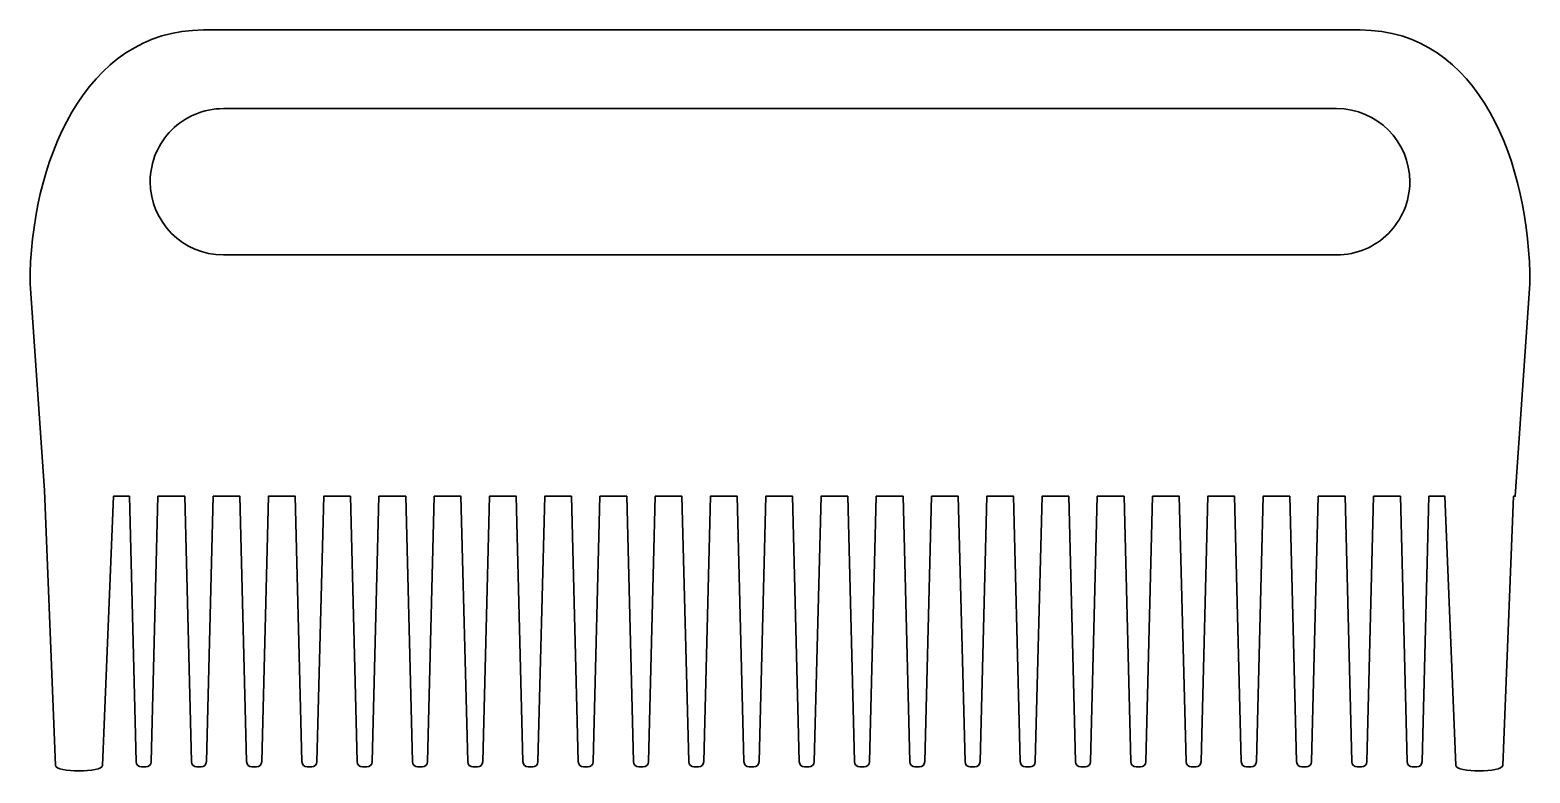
# Model space of a CAD drawing. Header units: inches. Extents: x 12.57 to 18.55, y -17.17 to -14.21.
import ezdxf

# ---------------------------------------------------------------- set-up
doc = ezdxf.new("R2010")
doc.units = ezdxf.units.IN
doc.header["$MEASUREMENT"] = 0
doc.layers.add('_U+0421_U+043B_U+043E_U+0439 1', color=7, linetype='Continuous')

msp = doc.modelspace()

# ---------------------------------------------------------------- linework, layer by layer
at = {"layer": '_U+0421_U+043B_U+043E_U+0439 1', "color": 22, "lineweight": 35, "true_color": 0xe52421}
for points, knots in [([(18.5451, -15.2199), (18.5451, -14.744), (18.3442, -14.2072), (17.8683, -14.2072), (17.8683, -14.2072), (13.2572, -14.2072), (13.2572, -14.2072), (12.7814, -14.2072), (12.566, -14.744), (12.566, -15.2199), (12.566, -15.2199), (12.6233, -16.0444), (12.6233, -16.0444), (12.6233, -16.0444), (12.6677, -17.1398), (12.6677, -17.1398), (12.6683, -17.1551), (12.7148, -17.1623), (12.7613, -17.1621), (12.7613, -17.1621), (12.7613, -17.1621), (12.7613, -17.1621), (12.7613, -17.1621), (12.7614, -17.1621), (12.7614, -17.1621), (12.8079, -17.1623), (12.8543, -17.1551), (12.8549, -17.1398), (12.8549, -17.1398), (12.8984, -16.0667), (12.8984, -16.0667), (12.8984, -16.0667), (12.9623, -16.0667), (12.9623, -16.0667), (12.9623, -16.0667), (12.9891, -17.1251), (12.9891, -17.1251), (12.9893, -17.1368), (12.9989, -17.1461), (13.0106, -17.1461), (13.0106, -17.1461), (13.0275, -17.1461), (13.0275, -17.1461), (13.0392, -17.1461), (13.0487, -17.1368), (13.049, -17.1251), (13.049, -17.1251), (13.0758, -16.0667), (13.0758, -16.0667), (13.0758, -16.0667), (13.1825, -16.0667), (13.1825, -16.0667), (13.1825, -16.0667), (13.2093, -17.1251), (13.2093, -17.1251), (13.2096, -17.1368), (13.2192, -17.1461), (13.2309, -17.1461), (13.2309, -17.1461), (13.2477, -17.1461), (13.2477, -17.1461), (13.2594, -17.1461), (13.269, -17.1368), (13.2693, -17.1251), (13.2693, -17.1251), (13.2961, -16.0667), (13.2961, -16.0667), (13.2961, -16.0667), (13.4028, -16.0667), (13.4028, -16.0667), (13.4028, -16.0667), (13.4296, -17.1251), (13.4296, -17.1251), (13.4299, -17.1368), (13.4394, -17.1461), (13.4511, -17.1461), (13.4511, -17.1461), (13.468, -17.1461), (13.468, -17.1461), (13.4797, -17.1461), (13.4893, -17.1368), (13.4896, -17.1251), (13.4896, -17.1251), (13.5163, -16.0667), (13.5163, -16.0667), (13.5163, -16.0667), (13.6231, -16.0667), (13.6231, -16.0667), (13.6231, -16.0667), (13.6498, -17.1251), (13.6498, -17.1251), (13.6501, -17.1368), (13.6597, -17.1461), (13.6714, -17.1461), (13.6714, -17.1461), (13.6883, -17.1461), (13.6883, -17.1461), (13.7, -17.1461), (13.7095, -17.1368), (13.7098, -17.1251), (13.7098, -17.1251), (13.7366, -16.0667), (13.7366, -16.0667), (13.7366, -16.0667), (13.8433, -16.0667), (13.8433, -16.0667), (13.8433, -16.0667), (13.8701, -17.1251), (13.8701, -17.1251), (13.8704, -17.1368), (13.88, -17.1461), (13.8917, -17.1461), (13.8917, -17.1461), (13.9085, -17.1461), (13.9085, -17.1461), (13.9202, -17.1461), (13.9298, -17.1368), (13.9301, -17.1251), (13.9301, -17.1251), (13.9569, -16.0667), (13.9569, -16.0667), (13.9569, -16.0667), (14.0636, -16.0667), (14.0636, -16.0667), (14.0636, -16.0667), (14.0904, -17.1251), (14.0904, -17.1251), (14.0907, -17.1368), (14.1002, -17.1461), (14.1119, -17.1461), (14.1119, -17.1461), (14.1288, -17.1461), (14.1288, -17.1461), (14.1405, -17.1461), (14.1501, -17.1368), (14.1503, -17.1251), (14.1503, -17.1251), (14.1771, -16.0667), (14.1771, -16.0667), (14.1771, -16.0667), (14.2838, -16.0667), (14.2838, -16.0667), (14.2838, -16.0667), (14.3106, -17.1251), (14.3106, -17.1251), (14.3109, -17.1368), (14.3205, -17.1461), (14.3322, -17.1461), (14.3322, -17.1461), (14.349, -17.1461), (14.349, -17.1461), (14.3607, -17.1461), (14.3703, -17.1368), (14.3706, -17.1251), (14.3706, -17.1251), (14.3974, -16.0667), (14.3974, -16.0667), (14.3974, -16.0667), (14.5041, -16.0667), (14.5041, -16.0667), (14.5041, -16.0667), (14.5309, -17.1251), (14.5309, -17.1251), (14.5312, -17.1368), (14.5408, -17.1461), (14.5525, -17.1461), (14.5525, -17.1461), (14.5693, -17.1461), (14.5693, -17.1461), (14.581, -17.1461), (14.5906, -17.1368), (14.5909, -17.1251), (14.5909, -17.1251), (14.6177, -16.0667), (14.6177, -16.0667), (14.6177, -16.0667), (14.7244, -16.0667), (14.7244, -16.0667), (14.7244, -16.0667), (14.7512, -17.1251), (14.7512, -17.1251), (14.7515, -17.1368), (14.761, -17.1461), (14.7727, -17.1461), (14.7727, -17.1461), (14.7896, -17.1461), (14.7896, -17.1461), (14.8013, -17.1461), (14.8108, -17.1368), (14.8111, -17.1251), (14.8111, -17.1251), (14.8379, -16.0667), (14.8379, -16.0667), (14.8379, -16.0667), (14.9446, -16.0667), (14.9446, -16.0667), (14.9446, -16.0667), (14.9714, -17.1251), (14.9714, -17.1251), (14.9717, -17.1368), (14.9813, -17.1461), (14.993, -17.1461), (14.993, -17.1461), (15.0098, -17.1461), (15.0098, -17.1461), (15.0215, -17.1461), (15.0311, -17.1368), (15.0314, -17.1251), (15.0314, -17.1251), (15.0582, -16.0667), (15.0582, -16.0667), (15.0582, -16.0667), (15.1649, -16.0667), (15.1649, -16.0667), (15.1649, -16.0667), (15.1917, -17.1251), (15.1917, -17.1251), (15.192, -17.1368), (15.2016, -17.1461), (15.2133, -17.1461), (15.2133, -17.1461), (15.2301, -17.1461), (15.2301, -17.1461), (15.2418, -17.1461), (15.2514, -17.1368), (15.2517, -17.1251), (15.2517, -17.1251), (15.2785, -16.0667), (15.2785, -16.0667), (15.2785, -16.0667), (15.3852, -16.0667), (15.3852, -16.0667), (15.3852, -16.0667), (15.412, -17.1251), (15.412, -17.1251), (15.4123, -17.1368), (15.4218, -17.1461), (15.4335, -17.1461), (15.4335, -17.1461), (15.4504, -17.1461), (15.4504, -17.1461), (15.4621, -17.1461), (15.4716, -17.1368), (15.4719, -17.1251), (15.4719, -17.1251), (15.4987, -16.0667), (15.4987, -16.0667), (15.4987, -16.0667), (15.6054, -16.0667), (15.6054, -16.0667), (15.6054, -16.0667), (15.6322, -17.1251), (15.6322, -17.1251), (15.6325, -17.1368), (15.6421, -17.1461), (15.6538, -17.1461), (15.6538, -17.1461), (15.6706, -17.1461), (15.6706, -17.1461), (15.6823, -17.1461), (15.6919, -17.1368), (15.6922, -17.1251), (15.6922, -17.1251), (15.719, -16.0667), (15.719, -16.0667), (15.719, -16.0667), (15.8257, -16.0667), (15.8257, -16.0667), (15.8257, -16.0667), (15.8525, -17.1251), (15.8525, -17.1251), (15.8528, -17.1368), (15.8624, -17.1461), (15.8741, -17.1461), (15.8741, -17.1461), (15.8909, -17.1461), (15.8909, -17.1461), (15.9026, -17.1461), (15.9122, -17.1368), (15.9125, -17.1251), (15.9125, -17.1251), (15.9393, -16.0667), (15.9393, -16.0667), (15.9393, -16.0667), (16.046, -16.0667), (16.046, -16.0667), (16.046, -16.0667), (16.0728, -17.1251), (16.0728, -17.1251), (16.0731, -17.1368), (16.0826, -17.1461), (16.0943, -17.1461), (16.0943, -17.1461), (16.1112, -17.1461), (16.1112, -17.1461), (16.1229, -17.1461), (16.1324, -17.1368), (16.1327, -17.1251), (16.1327, -17.1251), (16.1595, -16.0667), (16.1595, -16.0667), (16.1595, -16.0667), (16.2662, -16.0667), (16.2662, -16.0667), (16.2662, -16.0667), (16.293, -17.1251), (16.293, -17.1251), (16.2933, -17.1368), (16.3029, -17.1461), (16.3146, -17.1461), (16.3146, -17.1461), (16.3314, -17.1461), (16.3314, -17.1461), (16.3431, -17.1461), (16.3527, -17.1368), (16.353, -17.1251), (16.353, -17.1251), (16.3798, -16.0667), (16.3798, -16.0667), (16.3798, -16.0667), (16.4865, -16.0667), (16.4865, -16.0667), (16.4865, -16.0667), (16.5133, -17.1251), (16.5133, -17.1251), (16.5136, -17.1368), (16.5232, -17.1461), (16.5349, -17.1461), (16.5349, -17.1461), (16.5517, -17.1461), (16.5517, -17.1461), (16.5634, -17.1461), (16.573, -17.1368), (16.5733, -17.1251), (16.5733, -17.1251), (16.6001, -16.0667), (16.6001, -16.0667), (16.6001, -16.0667), (16.7068, -16.0667), (16.7068, -16.0667), (16.7068, -16.0667), (16.7336, -17.1251), (16.7336, -17.1251), (16.7339, -17.1368), (16.7434, -17.1461), (16.7551, -17.1461), (16.7551, -17.1461), (16.772, -17.1461), (16.772, -17.1461), (16.7837, -17.1461), (16.7932, -17.1368), (16.7935, -17.1251), (16.7935, -17.1251), (16.8203, -16.0667), (16.8203, -16.0667), (16.8203, -16.0667), (16.927, -16.0667), (16.927, -16.0667), (16.927, -16.0667), (16.9538, -17.1251), (16.9538, -17.1251), (16.9541, -17.1368), (16.9637, -17.1461), (16.9754, -17.1461), (16.9754, -17.1461), (16.9922, -17.1461), (16.9922, -17.1461), (17.0039, -17.1461), (17.0135, -17.1368), (17.0138, -17.1251), (17.0138, -17.1251), (17.0406, -16.0667), (17.0406, -16.0667), (17.0406, -16.0667), (17.1473, -16.0667), (17.1473, -16.0667), (17.1473, -16.0667), (17.1741, -17.1251), (17.1741, -17.1251), (17.1744, -17.1368), (17.1839, -17.1461), (17.1957, -17.1461), (17.1957, -17.1461), (17.2125, -17.1461), (17.2125, -17.1461), (17.2242, -17.1461), (17.2338, -17.1368), (17.2341, -17.1251), (17.2341, -17.1251), (17.2609, -16.0667), (17.2609, -16.0667), (17.2609, -16.0667), (17.3676, -16.0667), (17.3676, -16.0667), (17.3676, -16.0667), (17.3943, -17.1251), (17.3943, -17.1251), (17.3946, -17.1368), (17.4042, -17.1461), (17.4159, -17.1461), (17.4159, -17.1461), (17.4328, -17.1461), (17.4328, -17.1461), (17.4445, -17.1461), (17.454, -17.1368), (17.4543, -17.1251), (17.4543, -17.1251), (17.4811, -16.0667), (17.4811, -16.0667), (17.4811, -16.0667), (17.5878, -16.0667), (17.5878, -16.0667), (17.5878, -16.0667), (17.6146, -17.1251), (17.6146, -17.1251), (17.6149, -17.1368), (17.6245, -17.1461), (17.6362, -17.1461), (17.6362, -17.1461), (17.653, -17.1461), (17.653, -17.1461), (17.6647, -17.1461), (17.6743, -17.1368), (17.6746, -17.1251), (17.6746, -17.1251), (17.7014, -16.0667), (17.7014, -16.0667), (17.7014, -16.0667), (17.8081, -16.0667), (17.8081, -16.0667), (17.8081, -16.0667), (17.8349, -17.1251), (17.8349, -17.1251), (17.8352, -17.1368), (17.8447, -17.1461), (17.8564, -17.1461), (17.8564, -17.1461), (17.8733, -17.1461), (17.8733, -17.1461), (17.885, -17.1461), (17.8946, -17.1368), (17.8949, -17.1251), (17.8949, -17.1251), (17.9216, -16.0667), (17.9216, -16.0667), (17.9216, -16.0667), (18.0283, -16.0667), (18.0283, -16.0667), (18.0283, -16.0667), (18.0551, -17.1251), (18.0551, -17.1251), (18.0554, -17.1368), (18.065, -17.1461), (18.0767, -17.1461), (18.0767, -17.1461), (18.0935, -17.1461), (18.0935, -17.1461), (18.1052, -17.1461), (18.1148, -17.1368), (18.1151, -17.1251), (18.1151, -17.1251), (18.1419, -16.0667), (18.1419, -16.0667), (18.1419, -16.0667), (18.2058, -16.0667), (18.2058, -16.0667), (18.2058, -16.0667), (18.2492, -17.1398), (18.2492, -17.1398), (18.2505, -17.1704), (18.4353, -17.1687), (18.4365, -17.1398), (18.4365, -17.1398), (18.48, -16.0667), (18.48, -16.0667), (18.48, -16.0667), (18.4862, -16.0667), (18.4862, -16.0667), (18.4862, -16.0667), (18.5451, -15.2199), (18.5451, -15.2199)], [0, 0, 0, 0, 1, 1, 1, 2, 2, 2, 3, 3, 3, 4, 4, 4, 5, 5, 5, 6, 6, 6, 7, 7, 7, 8, 8, 8, 9, 9, 9, 10, 10, 10, 11, 11, 11, 12, 12, 12, 13, 13, 13, 14, 14, 14, 15, 15, 15, 16, 16, 16, 17, 17, 17, 18, 18, 18, 19, 19, 19, 20, 20, 20, 21, 21, 21, 22, 22, 22, 23, 23, 23, 24, 24, 24, 25, 25, 25, 26, 26, 26, 27, 27, 27, 28, 28, 28, 29, 29, 29, 30, 30, 30, 31, 31, 31, 32, 32, 32, 33, 33, 33, 34, 34, 34, 35, 35, 35, 36, 36, 36, 37, 37, 37, 38, 38, 38, 39, 39, 39, 40, 40, 40, 41, 41, 41, 42, 42, 42, 43, 43, 43, 44, 44, 44, 45, 45, 45, 46, 46, 46, 47, 47, 47, 48, 48, 48, 49, 49, 49, 50, 50, 50, 51, 51, 51, 52, 52, 52, 53, 53, 53, 54, 54, 54, 55, 55, 55, 56, 56, 56, 57, 57, 57, 58, 58, 58, 59, 59, 59, 60, 60, 60, 61, 61, 61, 62, 62, 62, 63, 63, 63, 64, 64, 64, 65, 65, 65, 66, 66, 66, 67, 67, 67, 68, 68, 68, 69, 69, 69, 70, 70, 70, 71, 71, 71, 72, 72, 72, 73, 73, 73, 74, 74, 74, 75, 75, 75, 76, 76, 76, 77, 77, 77, 78, 78, 78, 79, 79, 79, 80, 80, 80, 81, 81, 81, 82, 82, 82, 83, 83, 83, 84, 84, 84, 85, 85, 85, 86, 86, 86, 87, 87, 87, 88, 88, 88, 89, 89, 89, 90, 90, 90, 91, 91, 91, 92, 92, 92, 93, 93, 93, 94, 94, 94, 95, 95, 95, 96, 96, 96, 97, 97, 97, 98, 98, 98, 99, 99, 99, 100, 100, 100, 101, 101, 101, 102, 102, 102, 103, 103, 103, 104, 104, 104, 105, 105, 105, 106, 106, 106, 107, 107, 107, 108, 108, 108, 109, 109, 109, 110, 110, 110, 111, 111, 111, 112, 112, 112, 113, 113, 113, 114, 114, 114, 115, 115, 115, 116, 116, 116, 117, 117, 117, 118, 118, 118, 119, 119, 119, 120, 120, 120, 121, 121, 121, 122, 122, 122, 123, 123, 123, 124, 124, 124, 125, 125, 125, 126, 126, 126, 127, 127, 127, 128, 128, 128, 129, 129, 129, 130, 130, 130, 131, 131, 131, 132, 132, 132, 133, 133, 133, 134, 134, 134, 135, 135, 135, 136, 136, 136, 137, 137, 137, 138, 138, 138, 139, 139, 139, 140, 140, 140, 141, 141, 141, 142, 142, 142, 143, 143, 143, 144, 144, 144, 145, 145, 145, 146, 146, 146, 147, 147, 147, 148, 148, 148, 149, 149, 149, 150, 150, 150, 151, 151, 151, 152, 152, 152, 153, 153, 153, 154, 154, 154, 155, 155, 155, 156, 156, 156, 157, 157, 157, 158, 158, 158, 159, 159, 159, 160, 160, 160, 160]), ([(17.7743, -15.1042), (17.7743, -15.1042), (13.3368, -15.1042), (13.3368, -15.1042), (13.1757, -15.1042), (13.0451, -14.9736), (13.0451, -14.8125), (13.0451, -14.7319), (13.0778, -14.659), (13.1306, -14.6062), (13.1833, -14.5535), (13.2562, -14.5208), (13.3368, -14.5208), (13.3368, -14.5208), (17.7743, -14.5208), (17.7743, -14.5208), (17.9354, -14.5208), (18.066, -14.6514), (18.066, -14.8125), (18.066, -14.8931), (18.0333, -14.966), (17.9806, -15.0188), (17.9278, -15.0715), (17.8549, -15.1042), (17.7743, -15.1042)], [0, 0, 0, 0, 1, 1, 1, 2, 2, 2, 3, 3, 3, 4, 4, 4, 5, 5, 5, 6, 6, 6, 7, 7, 7, 8, 8, 8, 8])]:
    msp.add_open_spline(points, degree=3, knots=knots, dxfattribs=at)

doc.saveas('drawing.dxf')
